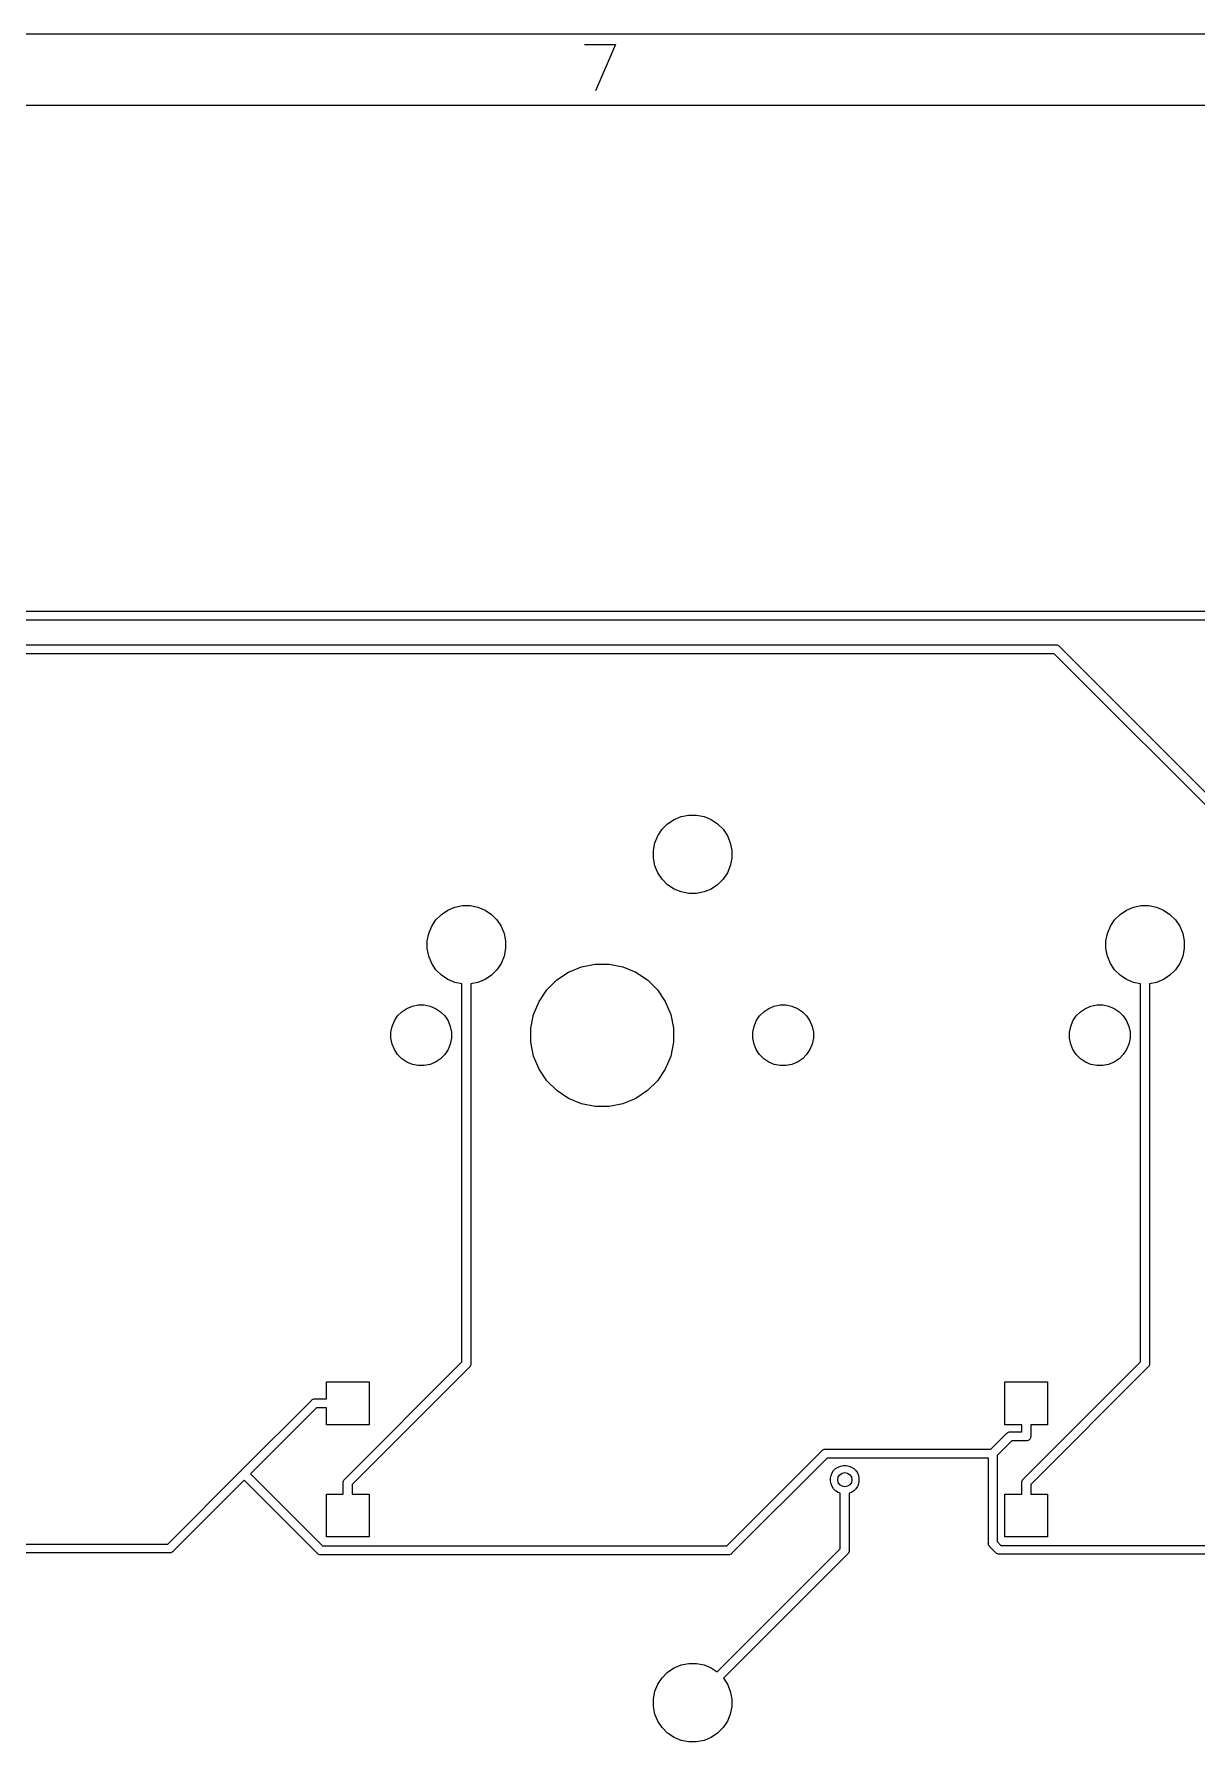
# Model space of a CAD drawing. Extents: x 0.4 to 23, y -16.1 to -0.4.
# Drawn here: x 12.591 to 13.876, y -2.281 to -0.394 of the extents above; entities that cross this region are included whole.
import ezdxf

# ---------------------------------------------------------------- set-up
doc = ezdxf.new("R2010")
doc.units = 0
doc.header["$MEASUREMENT"] = 0
doc.layers.add('BLACK', color=7, linetype='CONTINUOUS')

msp = doc.modelspace()

# ---------------------------------------------------------------- linework, layer by layer
at = {"layer": 'BLACK', "linetype": 'CONTINUOUS'}
for p, q in [((22.9923, -0.3937), (0.3937, -0.3937)), ((13.1992, -0.40504), (13.2334, -0.40504)), ((13.2334, -0.40504), (13.2114, -0.45622)), ((22.9136, -0.47244), (0.47244, -0.47244)), ((8.71338, -1.0314), (14.635, -1.0314)), ((14.6332, -1.04124), (8.71159, -1.04124)), ((8.71011, -1.06851), (13.7201, -1.06851)), ((13.7201, -1.06851), (13.7203, -1.06849)), ((13.7203, -1.06849), (13.7205, -1.06851)), ((13.7205, -1.06851), (13.7205, -1.06851)), ((13.7205, -1.06851), (13.7213, -1.06858)), ((13.7213, -1.06858), (13.7222, -1.06886)), ((13.7222, -1.06886), (13.723, -1.06932)), ((13.723, -1.06932), (13.7238, -1.06994)), ((13.7238, -1.06994), (13.7239, -1.07012)), ((13.7239, -1.07012), (14.0814, -1.42761)), ((13.7183, -1.07835), (8.70832, -1.07835)), ((14.0757, -1.43584), (13.7183, -1.07835)), ((13.2911, -1.26636), (13.2982, -1.26162)), ((13.2982, -1.26162), (13.3061, -1.25836)), ((13.3061, -1.25836), (13.3145, -1.25669)), ((13.3145, -1.25669), (13.323, -1.25669)), ((13.323, -1.25669), (13.3314, -1.25836)), ((13.3314, -1.25836), (13.3393, -1.26162)), ((13.3393, -1.26162), (13.3463, -1.26636)), ((13.2771, -1.28737), (13.2804, -1.27949)), ((13.2804, -1.27949), (13.2851, -1.27239)), ((13.2851, -1.27239), (13.2911, -1.26636)), ((13.3463, -1.26636), (13.3524, -1.27239)), ((13.3524, -1.27239), (13.3571, -1.27949)), ((13.3571, -1.27949), (13.3604, -1.28737)), ((13.2754, -1.29573), (13.2771, -1.28737)), ((13.2754, -1.30427), (13.2754, -1.29573)), ((13.3604, -1.28737), (13.362, -1.29573)), ((13.362, -1.29573), (13.362, -1.30427)), ((13.2771, -1.31263), (13.2754, -1.30427)), ((13.2804, -1.32051), (13.2771, -1.31263)), ((13.2851, -1.32761), (13.2804, -1.32051)), ((13.3571, -1.32051), (13.3524, -1.32761)), ((13.3604, -1.31263), (13.3571, -1.32051)), ((13.362, -1.30427), (13.3604, -1.31263)), ((13.2911, -1.33364), (13.2851, -1.32761)), ((13.2982, -1.33838), (13.2911, -1.33364)), ((13.3061, -1.34164), (13.2982, -1.33838)), ((13.3393, -1.33838), (13.3314, -1.34164)), ((13.3463, -1.33364), (13.3393, -1.33838)), ((13.3524, -1.32761), (13.3463, -1.33364)), ((13.0482, -1.36162), (13.0561, -1.35836)), ((13.0561, -1.35836), (13.0645, -1.35669)), ((13.0645, -1.35669), (13.073, -1.35669)), ((13.073, -1.35669), (13.0814, -1.35836)), ((13.0814, -1.35836), (13.0893, -1.36162)), ((13.3145, -1.34331), (13.3061, -1.34164)), ((13.323, -1.34331), (13.3145, -1.34331)), ((13.3314, -1.34164), (13.323, -1.34331)), ((13.7982, -1.36162), (13.8061, -1.35836)), ((13.8061, -1.35836), (13.8145, -1.35669)), ((13.8145, -1.35669), (13.823, -1.35669)), ((13.823, -1.35669), (13.8314, -1.35836)), ((13.8314, -1.35836), (13.8393, -1.36162)), ((13.0304, -1.37949), (13.0351, -1.37239)), ((13.0351, -1.37239), (13.0411, -1.36636)), ((13.0411, -1.36636), (13.0482, -1.36162)), ((13.0893, -1.36162), (13.0963, -1.36636)), ((13.0963, -1.36636), (13.1024, -1.37239)), ((13.1024, -1.37239), (13.1071, -1.37949)), ((13.7804, -1.37949), (13.7851, -1.37239)), ((13.7851, -1.37239), (13.7911, -1.36636)), ((13.7911, -1.36636), (13.7982, -1.36162)), ((13.8393, -1.36162), (13.8463, -1.36636)), ((13.8463, -1.36636), (13.8524, -1.37239)), ((13.8524, -1.37239), (13.8571, -1.37949)), ((13.0254, -1.39573), (13.0271, -1.38737)), ((13.0254, -1.40427), (13.0254, -1.39573)), ((13.0271, -1.38737), (13.0304, -1.37949)), ((13.1071, -1.37949), (13.1104, -1.38737)), ((13.1104, -1.38737), (13.112, -1.39573)), ((13.112, -1.39573), (13.112, -1.40427)), ((13.7754, -1.39573), (13.7771, -1.38737)), ((13.7754, -1.40427), (13.7754, -1.39573)), ((13.7771, -1.38737), (13.7804, -1.37949)), ((13.8571, -1.37949), (13.8604, -1.38737)), ((13.8604, -1.38737), (13.862, -1.39573)), ((13.862, -1.39573), (13.862, -1.40427)), ((13.0271, -1.41263), (13.0254, -1.40427)), ((13.0304, -1.42051), (13.0271, -1.41263)), ((13.1104, -1.41263), (13.1071, -1.42051)), ((13.112, -1.40427), (13.1104, -1.41263)), ((13.7771, -1.41263), (13.7754, -1.40427)), ((13.7804, -1.42051), (13.7771, -1.41263)), ((13.8604, -1.41263), (13.8571, -1.42051)), ((13.862, -1.40427), (13.8604, -1.41263)), ((13.0351, -1.42761), (13.0304, -1.42051)), ((13.0411, -1.43364), (13.0351, -1.42761)), ((13.0482, -1.43838), (13.0411, -1.43364)), ((13.0963, -1.43364), (13.0893, -1.43838)), ((13.1024, -1.42761), (13.0963, -1.43364)), ((13.1071, -1.42051), (13.1024, -1.42761)), ((13.1685, -1.43884), (13.1814, -1.43022)), ((13.1814, -1.43022), (13.1958, -1.42429)), ((13.1958, -1.42429), (13.211, -1.42126)), ((13.211, -1.42126), (13.2265, -1.42126)), ((13.2265, -1.42126), (13.2417, -1.42429)), ((13.2417, -1.42429), (13.256, -1.43022)), ((13.256, -1.43022), (13.2689, -1.43884)), ((13.7851, -1.42761), (13.7804, -1.42051)), ((13.7911, -1.43364), (13.7851, -1.42761)), ((13.7982, -1.43838), (13.7911, -1.43364)), ((13.8463, -1.43364), (13.8393, -1.43838)), ((13.8524, -1.42761), (13.8463, -1.43364)), ((13.8571, -1.42051), (13.8524, -1.42761)), ((13.0561, -1.44164), (13.0482, -1.43838)), ((13.0638, -1.44318), (13.0561, -1.44164)), ((13.0638, -1.86103), (13.0638, -1.44318)), ((13.0814, -1.44164), (13.0737, -1.44318)), ((13.0737, -1.44318), (13.0737, -1.86283)), ((13.0893, -1.43838), (13.0814, -1.44164)), ((13.149, -1.4627), (13.1576, -1.44981)), ((13.1576, -1.44981), (13.1685, -1.43884)), ((13.2689, -1.43884), (13.2799, -1.44981)), ((13.2799, -1.44981), (13.2885, -1.4627)), ((13.8061, -1.44164), (13.7982, -1.43838)), ((13.8138, -1.44318), (13.8061, -1.44164)), ((13.8138, -1.86103), (13.8138, -1.44318)), ((13.8314, -1.44164), (13.8237, -1.44318)), ((13.8237, -1.44318), (13.8237, -1.86283)), ((13.8393, -1.43838), (13.8314, -1.44164)), ((12.9974, -1.47401), (13.0029, -1.47034)), ((13.0029, -1.47034), (13.009, -1.46782)), ((13.009, -1.46782), (13.0154, -1.46654)), ((13.0154, -1.46654), (13.022, -1.46654)), ((13.022, -1.46654), (13.0285, -1.46782)), ((13.0285, -1.46782), (13.0346, -1.47034)), ((13.0346, -1.47034), (13.0401, -1.47401)), ((13.143, -1.47703), (13.149, -1.4627)), ((13.2885, -1.4627), (13.2945, -1.47703)), ((13.3974, -1.47401), (13.4029, -1.47034)), ((13.4029, -1.47034), (13.409, -1.46782)), ((13.409, -1.46782), (13.4154, -1.46654)), ((13.4154, -1.46654), (13.422, -1.46654)), ((13.422, -1.46654), (13.4285, -1.46782)), ((13.4285, -1.46782), (13.4346, -1.47034)), ((13.4346, -1.47034), (13.4401, -1.47401)), ((13.7474, -1.47401), (13.7529, -1.47034)), ((13.7529, -1.47034), (13.759, -1.46782)), ((13.759, -1.46782), (13.7654, -1.46654)), ((13.7654, -1.46654), (13.772, -1.46654)), ((13.772, -1.46654), (13.7785, -1.46782)), ((13.7785, -1.46782), (13.7846, -1.47034)), ((13.7846, -1.47034), (13.7901, -1.47401)), ((12.9853, -1.4967), (12.9866, -1.49024)), ((12.9866, -1.49024), (12.9891, -1.48415)), ((12.9891, -1.48415), (12.9927, -1.47867)), ((12.9927, -1.47867), (12.9974, -1.47401)), ((13.0401, -1.47401), (13.0447, -1.47867)), ((13.0447, -1.47867), (13.0484, -1.48415)), ((13.0484, -1.48415), (13.0509, -1.49024)), ((13.0509, -1.49024), (13.0522, -1.4967)), ((13.14, -1.49224), (13.143, -1.47703)), ((13.2945, -1.47703), (13.2975, -1.49224)), ((13.3853, -1.4967), (13.3866, -1.49024)), ((13.3866, -1.49024), (13.3891, -1.48415)), ((13.3891, -1.48415), (13.3927, -1.47867)), ((13.3927, -1.47867), (13.3974, -1.47401)), ((13.4401, -1.47401), (13.4447, -1.47867)), ((13.4447, -1.47867), (13.4484, -1.48415)), ((13.4484, -1.48415), (13.4509, -1.49024)), ((13.4509, -1.49024), (13.4522, -1.4967)), ((13.7353, -1.4967), (13.7366, -1.49024)), ((13.7366, -1.49024), (13.7391, -1.48415)), ((13.7391, -1.48415), (13.7427, -1.47867)), ((13.7427, -1.47867), (13.7474, -1.47401)), ((13.7901, -1.47401), (13.7947, -1.47867)), ((13.7947, -1.47867), (13.7984, -1.48415)), ((13.7984, -1.48415), (13.8009, -1.49024)), ((13.8009, -1.49024), (13.8022, -1.4967)), ((12.9853, -1.5033), (12.9853, -1.4967)), ((12.9866, -1.50976), (12.9853, -1.5033)), ((13.0522, -1.5033), (13.0509, -1.50976)), ((13.0522, -1.4967), (13.0522, -1.5033)), ((13.14, -1.50776), (13.14, -1.49224)), ((13.143, -1.52297), (13.14, -1.50776)), ((13.2975, -1.50776), (13.2945, -1.52297)), ((13.2975, -1.49224), (13.2975, -1.50776)), ((13.3853, -1.5033), (13.3853, -1.4967)), ((13.3866, -1.50976), (13.3853, -1.5033)), ((13.4522, -1.5033), (13.4509, -1.50976)), ((13.4522, -1.4967), (13.4522, -1.5033)), ((13.7353, -1.5033), (13.7353, -1.4967)), ((13.7366, -1.50976), (13.7353, -1.5033)), ((13.8022, -1.5033), (13.8009, -1.50976)), ((13.8022, -1.4967), (13.8022, -1.5033)), ((12.9891, -1.51585), (12.9866, -1.50976)), ((12.9927, -1.52133), (12.9891, -1.51585)), ((12.9974, -1.52599), (12.9927, -1.52133)), ((13.0029, -1.52966), (12.9974, -1.52599)), ((13.0401, -1.52599), (13.0346, -1.52966)), ((13.0447, -1.52133), (13.0401, -1.52599)), ((13.0484, -1.51585), (13.0447, -1.52133)), ((13.0509, -1.50976), (13.0484, -1.51585)), ((13.149, -1.5373), (13.143, -1.52297)), ((13.2945, -1.52297), (13.2885, -1.5373)), ((13.3891, -1.51585), (13.3866, -1.50976)), ((13.3927, -1.52133), (13.3891, -1.51585)), ((13.3974, -1.52599), (13.3927, -1.52133)), ((13.4029, -1.52966), (13.3974, -1.52599)), ((13.4401, -1.52599), (13.4346, -1.52966)), ((13.4447, -1.52133), (13.4401, -1.52599)), ((13.4484, -1.51585), (13.4447, -1.52133)), ((13.4509, -1.50976), (13.4484, -1.51585)), ((13.7391, -1.51585), (13.7366, -1.50976)), ((13.7427, -1.52133), (13.7391, -1.51585)), ((13.7474, -1.52599), (13.7427, -1.52133)), ((13.7529, -1.52966), (13.7474, -1.52599)), ((13.7901, -1.52599), (13.7846, -1.52966)), ((13.7947, -1.52133), (13.7901, -1.52599)), ((13.7984, -1.51585), (13.7947, -1.52133)), ((13.8009, -1.50976), (13.7984, -1.51585)), ((13.009, -1.53218), (13.0029, -1.52966)), ((13.0154, -1.53346), (13.009, -1.53218)), ((13.022, -1.53346), (13.0154, -1.53346)), ((13.0285, -1.53218), (13.022, -1.53346)), ((13.0346, -1.52966), (13.0285, -1.53218)), ((13.1576, -1.55019), (13.149, -1.5373)), ((13.2885, -1.5373), (13.2799, -1.55019)), ((13.409, -1.53218), (13.4029, -1.52966)), ((13.4154, -1.53346), (13.409, -1.53218)), ((13.422, -1.53346), (13.4154, -1.53346)), ((13.4285, -1.53218), (13.422, -1.53346)), ((13.4346, -1.52966), (13.4285, -1.53218)), ((13.759, -1.53218), (13.7529, -1.52966)), ((13.7654, -1.53346), (13.759, -1.53218)), ((13.772, -1.53346), (13.7654, -1.53346)), ((13.7785, -1.53218), (13.772, -1.53346)), ((13.7846, -1.52966), (13.7785, -1.53218)), ((13.1685, -1.56116), (13.1576, -1.55019)), ((13.1814, -1.56978), (13.1685, -1.56116)), ((13.2689, -1.56116), (13.256, -1.56978)), ((13.2799, -1.55019), (13.2689, -1.56116)), ((13.1958, -1.57571), (13.1814, -1.56978)), ((13.211, -1.57874), (13.1958, -1.57571)), ((13.2265, -1.57874), (13.211, -1.57874)), ((13.2417, -1.57571), (13.2265, -1.57874)), ((13.256, -1.56978), (13.2417, -1.57571)), ((12.9342, -1.99068), (13.0638, -1.86103)), ((13.072, -1.86672), (12.9424, -1.99637)), ((13.0722, -1.86656), (13.072, -1.86672)), ((13.0724, -1.86638), (13.0722, -1.86656)), ((13.0729, -1.86581), (13.0724, -1.86638)), ((13.0733, -1.86496), (13.0729, -1.86581)), ((13.0736, -1.86403), (13.0733, -1.86487)), ((13.0733, -1.86487), (13.0733, -1.86496)), ((13.0737, -1.86331), (13.0736, -1.86403)), ((13.0737, -1.86283), (13.0737, -1.86307)), ((13.0737, -1.86307), (13.0737, -1.86331)), ((13.0737, -1.86331), (13.0737, -1.86331)), ((13.6842, -1.99068), (13.8138, -1.86103)), ((13.822, -1.86672), (13.6924, -1.99637)), ((13.8222, -1.86656), (13.822, -1.86672)), ((13.8224, -1.86638), (13.8222, -1.86656)), ((13.8229, -1.86581), (13.8224, -1.86638)), ((13.8233, -1.86496), (13.8229, -1.86581)), ((13.8236, -1.86403), (13.8233, -1.86487)), ((13.8233, -1.86487), (13.8233, -1.86496)), ((13.8237, -1.86331), (13.8236, -1.86403)), ((13.8237, -1.86283), (13.8237, -1.86307)), ((13.8237, -1.86307), (13.8237, -1.86331)), ((13.8237, -1.86331), (13.8237, -1.86331)), ((12.9139, -1.90182), (12.9139, -1.88312)), ((12.9139, -1.88312), (12.9611, -1.88312)), ((12.9611, -1.88312), (12.9611, -1.93036)), ((13.6639, -1.93036), (13.6639, -1.88312)), ((13.6639, -1.88312), (13.7111, -1.88312)), ((13.7111, -1.88312), (13.7111, -1.93036)), ((12.8197, -1.98109), (12.8974, -1.90343)), ((12.8974, -1.90343), (12.8976, -1.90324)), ((12.8976, -1.90324), (12.8977, -1.90309)), ((12.8977, -1.90309), (12.8983, -1.90263)), ((12.8977, -1.90309), (12.8977, -1.90309)), ((12.8983, -1.90263), (12.8992, -1.90217)), ((12.8983, -1.90263), (12.8983, -1.90263)), ((12.8983, -1.90263), (12.8983, -1.90263)), ((12.8992, -1.90217), (12.9001, -1.90189)), ((12.9001, -1.90189), (12.9008, -1.90182)), ((12.9008, -1.90182), (12.9011, -1.9018)), ((12.9008, -1.90182), (12.9008, -1.90182)), ((12.9011, -1.9018), (12.9013, -1.90182)), ((12.9013, -1.90182), (12.9139, -1.90182)), ((12.9031, -1.91166), (12.83, -1.98474)), ((12.9139, -1.91166), (12.9031, -1.91166)), ((12.9139, -1.93036), (12.9139, -1.91166)), ((12.9611, -1.93036), (12.9139, -1.93036)), ((13.6484, -1.95747), (13.6661, -1.93986)), ((13.6826, -1.93036), (13.6639, -1.93036)), ((13.6661, -1.93986), (13.6662, -1.93967)), ((13.6662, -1.93967), (13.6664, -1.93952)), ((13.6664, -1.93952), (13.667, -1.93906)), ((13.6664, -1.93952), (13.6664, -1.93952)), ((13.667, -1.93906), (13.6678, -1.9386)), ((13.667, -1.93906), (13.667, -1.93906)), ((13.667, -1.93906), (13.667, -1.93906)), ((13.6678, -1.9386), (13.6687, -1.93832)), ((13.6687, -1.93832), (13.6695, -1.93825)), ((13.6695, -1.93825), (13.6697, -1.93822)), ((13.6695, -1.93825), (13.6695, -1.93825)), ((13.6697, -1.93822), (13.6699, -1.93825)), ((13.6699, -1.93825), (13.6826, -1.93825)), ((13.6826, -1.93825), (13.6826, -1.93036)), ((13.6924, -1.94317), (13.6923, -1.94413)), ((13.7111, -1.93036), (13.6924, -1.93036)), ((13.6924, -1.93036), (13.6924, -1.94293)), ((13.6924, -1.94293), (13.6924, -1.94317)), ((13.3564, -2.0642), (13.4616, -1.95908)), ((13.4616, -1.95908), (13.4617, -1.9589)), ((13.4617, -1.9589), (13.4619, -1.95874)), ((13.4619, -1.95874), (13.4625, -1.95828)), ((13.4619, -1.95874), (13.4619, -1.95874)), ((13.4625, -1.95828), (13.4633, -1.95783)), ((13.4633, -1.95783), (13.4642, -1.95754)), ((13.4642, -1.95754), (13.465, -1.95747)), ((13.465, -1.95747), (13.4652, -1.95745)), ((13.465, -1.95747), (13.465, -1.95747)), ((13.4652, -1.95745), (13.4655, -1.95747)), ((13.4655, -1.95747), (13.6484, -1.95747)), ((13.6717, -1.94809), (13.6554, -1.96443)), ((13.6872, -1.94809), (13.6717, -1.94809)), ((13.6875, -1.94811), (13.6872, -1.94809)), ((13.6881, -1.94805), (13.6875, -1.94811)), ((13.6884, -1.94802), (13.6881, -1.94805)), ((13.6894, -1.94774), (13.6884, -1.94802)), ((13.6902, -1.94728), (13.6894, -1.94774)), ((13.691, -1.94667), (13.6902, -1.94728)), ((13.6916, -1.94592), (13.691, -1.94667)), ((13.692, -1.94506), (13.6916, -1.94592)), ((13.6923, -1.94413), (13.692, -1.94506)), ((12.7386, -2.06227), (12.8194, -1.98143)), ((12.8194, -1.98143), (12.8196, -1.98125)), ((12.8196, -1.98125), (12.8197, -1.98109)), ((12.8197, -1.98109), (12.8197, -1.98109)), ((12.8197, -1.98109), (12.8197, -1.98109)), ((13.4673, -1.96731), (13.3621, -2.07243)), ((13.6456, -1.96731), (13.4673, -1.96731)), ((13.4729, -1.98369), (13.4746, -1.98111)), ((13.4746, -1.98111), (13.4768, -1.97892)), ((13.4768, -1.97892), (13.4794, -1.97719)), ((13.4794, -1.97719), (13.4823, -1.97601)), ((13.4823, -1.97601), (13.4853, -1.9754)), ((13.4853, -1.9754), (13.4884, -1.9754)), ((13.4884, -1.9754), (13.4915, -1.97601)), ((13.4915, -1.97601), (13.4943, -1.97719)), ((13.4943, -1.97719), (13.4969, -1.97892)), ((13.4969, -1.97892), (13.4991, -1.98111)), ((13.4991, -1.98111), (13.5008, -1.98369)), ((13.6456, -2.06136), (13.6456, -1.96731)), ((13.6554, -1.96443), (13.6554, -2.05956)), ((12.823, -1.9917), (12.7443, -2.0705)), ((12.9038, -2.07243), (12.823, -1.9917)), ((12.83, -1.98474), (12.9095, -2.0642)), ((12.9325, -1.99433), (12.9326, -1.99336)), ((12.9326, -1.99457), (12.9325, -1.99433)), ((12.9326, -1.99336), (12.9329, -1.99243)), ((12.9326, -2.00713), (12.9326, -1.99457)), ((12.9329, -1.99243), (12.9334, -1.99158)), ((12.9334, -1.99158), (12.9338, -1.99102)), ((12.9338, -1.99102), (12.934, -1.99083)), ((12.9338, -1.99102), (12.9338, -1.99102)), ((12.934, -1.99083), (12.9342, -1.99068)), ((12.9424, -1.99637), (12.9424, -2.00713)), ((13.4711, -1.9896), (13.4717, -1.98656)), ((13.4711, -1.9927), (13.4711, -1.9896)), ((13.4717, -1.99574), (13.4711, -1.9927)), ((13.4717, -1.98656), (13.4729, -1.98369)), ((13.4729, -1.99861), (13.4717, -1.99574)), ((13.4746, -2.00119), (13.4729, -1.99861)), ((13.5008, -1.99861), (13.4991, -2.00119)), ((13.5008, -1.98369), (13.502, -1.98656)), ((13.502, -1.99574), (13.5008, -1.99861)), ((13.502, -1.98656), (13.5026, -1.9896)), ((13.5026, -1.9927), (13.502, -1.99574)), ((13.5026, -1.9896), (13.5026, -1.9927)), ((13.6825, -1.99433), (13.6826, -1.99336)), ((13.6826, -1.99457), (13.6825, -1.99433)), ((13.6826, -1.99336), (13.6829, -1.99243)), ((13.6826, -2.00713), (13.6826, -1.99457)), ((13.6829, -1.99243), (13.6834, -1.99158)), ((13.6834, -1.99158), (13.6838, -1.99102)), ((13.6838, -1.99102), (13.684, -1.99083)), ((13.6838, -1.99102), (13.6838, -1.99102)), ((13.684, -1.99083), (13.6842, -1.99068)), ((13.6924, -1.99637), (13.6924, -2.00713)), ((12.9139, -2.05438), (12.9139, -2.00713)), ((12.9139, -2.00713), (12.9326, -2.00713)), ((12.9424, -2.00713), (12.9611, -2.00713)), ((12.9611, -2.00713), (12.9611, -2.05438)), ((13.4768, -2.00338), (13.4746, -2.00119)), ((13.4794, -2.00511), (13.4768, -2.00338)), ((13.4819, -2.00616), (13.4794, -2.00511)), ((13.4819, -2.06734), (13.4819, -2.00616)), ((13.4943, -2.00511), (13.4918, -2.00616)), ((13.4918, -2.00616), (13.4918, -2.06914)), ((13.4969, -2.00338), (13.4943, -2.00511)), ((13.4991, -2.00119), (13.4969, -2.00338)), ((13.6639, -2.05438), (13.6639, -2.00713)), ((13.6639, -2.00713), (13.6826, -2.00713)), ((13.6924, -2.00713), (13.7111, -2.00713)), ((13.7111, -2.00713), (13.7111, -2.05438)), ((12.9611, -2.05438), (12.9139, -2.05438)), ((13.7111, -2.05438), (13.6639, -2.05438)), ((12.7404, -2.07211), (11.9713, -2.07211)), ((11.9731, -2.06227), (12.7386, -2.06227)), ((12.7406, -2.07213), (12.7404, -2.07211)), ((12.7408, -2.07211), (12.7406, -2.07213)), ((12.7416, -2.07204), (12.7408, -2.07211)), ((12.7408, -2.07211), (12.7408, -2.07211)), ((12.7425, -2.07176), (12.7416, -2.07204)), ((12.7433, -2.0713), (12.7425, -2.07176)), ((12.7441, -2.07069), (12.7433, -2.0713)), ((12.7443, -2.0705), (12.7441, -2.07069)), ((12.9039, -2.07261), (12.9038, -2.07243)), ((12.9041, -2.07277), (12.9039, -2.07261)), ((12.9047, -2.07323), (12.9041, -2.07277)), ((12.9041, -2.07277), (12.9041, -2.07277)), ((12.9055, -2.07369), (12.9047, -2.07323)), ((12.9047, -2.07323), (12.9047, -2.07323)), ((12.9047, -2.07323), (12.9047, -2.07323)), ((12.9065, -2.07397), (12.9055, -2.07369)), ((12.9072, -2.07404), (12.9065, -2.07397)), ((12.9074, -2.07406), (12.9072, -2.07404)), ((12.9072, -2.07404), (12.9072, -2.07404)), ((12.9077, -2.07404), (12.9074, -2.07406)), ((13.3582, -2.07404), (12.9077, -2.07404)), ((12.9095, -2.0642), (13.3564, -2.0642)), ((13.3458, -2.20349), (13.4819, -2.06734)), ((13.4902, -2.07303), (13.3528, -2.21045)), ((13.3585, -2.07406), (13.3582, -2.07404)), ((13.3587, -2.07404), (13.3585, -2.07406)), ((13.3595, -2.07397), (13.3587, -2.07404)), ((13.3587, -2.07404), (13.3587, -2.07404)), ((13.3604, -2.07369), (13.3595, -2.07397)), ((13.3612, -2.07323), (13.3604, -2.07369)), ((13.362, -2.07261), (13.3612, -2.07323)), ((13.3621, -2.07243), (13.362, -2.07261)), ((13.4904, -2.07287), (13.4902, -2.07303)), ((13.4905, -2.07269), (13.4904, -2.07287)), ((13.491, -2.07213), (13.4905, -2.07269)), ((13.4905, -2.07269), (13.4905, -2.07269)), ((13.4914, -2.07127), (13.491, -2.07213)), ((13.4916, -2.07084), (13.4914, -2.07127)), ((13.4917, -2.07034), (13.4916, -2.07084)), ((13.4918, -2.06962), (13.4917, -2.07034)), ((13.4918, -2.06914), (13.4918, -2.06938)), ((13.4918, -2.06938), (13.4918, -2.06962)), ((13.4918, -2.06962), (13.4918, -2.06962)), ((13.6455, -2.0616), (13.6456, -2.06136)), ((13.6456, -2.06256), (13.6455, -2.0616)), ((13.6459, -2.06349), (13.6456, -2.06256)), ((13.6464, -2.06435), (13.6459, -2.06349)), ((13.6467, -2.06474), (13.6464, -2.06435)), ((13.647, -2.0651), (13.6467, -2.06474)), ((13.6472, -2.06525), (13.647, -2.0651)), ((13.6538, -2.0719), (13.6472, -2.06525)), ((13.654, -2.07208), (13.6538, -2.0719)), ((13.6542, -2.07224), (13.654, -2.07208)), ((13.6547, -2.0727), (13.6542, -2.07224)), ((13.6556, -2.07316), (13.6547, -2.0727)), ((13.6554, -2.05956), (13.6595, -2.06367)), ((13.6565, -2.07344), (13.6556, -2.07316)), ((13.6572, -2.07351), (13.6565, -2.07344)), ((13.6575, -2.07353), (13.6572, -2.07351)), ((13.6572, -2.07351), (13.6572, -2.07351)), ((13.6577, -2.07351), (13.6575, -2.07353)), ((14.2449, -2.07351), (13.6577, -2.07351)), ((13.6595, -2.06367), (14.2449, -2.06367)), ((13.2851, -2.20989), (13.2911, -2.20386)), ((13.2911, -2.20386), (13.2982, -2.19912)), ((13.2982, -2.19912), (13.3061, -2.19586)), ((13.3061, -2.19586), (13.3145, -2.19419)), ((13.3145, -2.19419), (13.323, -2.19419)), ((13.323, -2.19419), (13.3314, -2.19586)), ((13.3314, -2.19586), (13.3393, -2.19912)), ((13.3393, -2.19912), (13.3458, -2.20349)), ((13.2754, -2.23323), (13.2771, -2.22487)), ((13.2771, -2.22487), (13.2804, -2.21699)), ((13.2804, -2.21699), (13.2851, -2.20989)), ((13.3528, -2.21045), (13.3571, -2.21699)), ((13.3571, -2.21699), (13.3604, -2.22487)), ((13.3604, -2.22487), (13.362, -2.23323)), ((13.2754, -2.24177), (13.2754, -2.23323)), ((13.2771, -2.25013), (13.2754, -2.24177)), ((13.362, -2.24177), (13.3604, -2.25013)), ((13.362, -2.23323), (13.362, -2.24177)), ((13.2804, -2.25801), (13.2771, -2.25013)), ((13.2851, -2.26511), (13.2804, -2.25801)), ((13.3571, -2.25801), (13.3524, -2.26511)), ((13.3604, -2.25013), (13.3571, -2.25801)), ((13.2911, -2.27114), (13.2851, -2.26511)), ((13.2982, -2.27588), (13.2911, -2.27114)), ((13.3061, -2.27914), (13.2982, -2.27588)), ((13.3145, -2.28081), (13.3061, -2.27914)), ((13.323, -2.28081), (13.3145, -2.28081)), ((13.3314, -2.27914), (13.323, -2.28081)), ((13.3393, -2.27588), (13.3314, -2.27914)), ((13.3463, -2.27114), (13.3393, -2.27588)), ((13.3524, -2.26511), (13.3463, -2.27114))]:
    msp.add_line(p, q, dxfattribs=at)
at = {"layer": 'BLACK'}
msp.add_circle((13.4869, -1.99115), 0.00787, dxfattribs=at)

doc.saveas('drawing.dxf')
